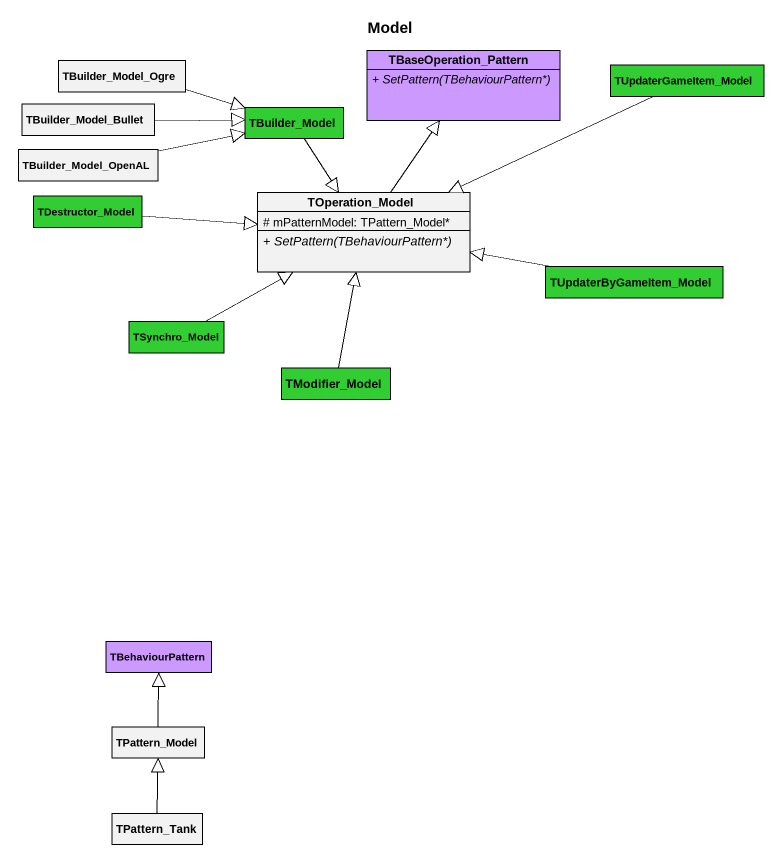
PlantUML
@startuml
title Model
hide circle
hide empty members
skinparam classAttributeIconSize 0
class TBuilder_Model_Ogre
class TBaseOperation_Pattern #CC99FF {
  {abstract} + SetPattern(TBehaviourPattern*)
}
class TUpdaterGameItem_Model #32CD32
class TBuilder_Model_Bullet
class TBuilder_Model #32CD32
class TBuilder_Model_OpenAL
class TDestructor_Model #32CD32
class TOperation_Model {
  # mPatternModel: TPattern_Model*
  {abstract} + SetPattern(TBehaviourPattern*)
}
class TUpdaterByGameItem_Model #32CD32
class TSynchro_Model #32CD32
class TModifier_Model #32CD32
class TBehaviourPattern #CC99FF
class TPattern_Model
class TPattern_Tank
TBuilder_Model_Ogre -right-|> TBuilder_Model
TUpdaterGameItem_Model -left-|> TOperation_Model
TBuilder_Model_Bullet -right-|> TBuilder_Model
TBuilder_Model --|> TOperation_Model
TBuilder_Model_OpenAL -right-|> TBuilder_Model
TDestructor_Model -right-|> TOperation_Model
TOperation_Model -up-|> TBaseOperation_Pattern
TUpdaterByGameItem_Model -left-|> TOperation_Model
TSynchro_Model -right-|> TOperation_Model
TModifier_Model -up-|> TOperation_Model
TPattern_Model -up-|> TBehaviourPattern
TPattern_Tank -up-|> TPattern_Model
@enduml
